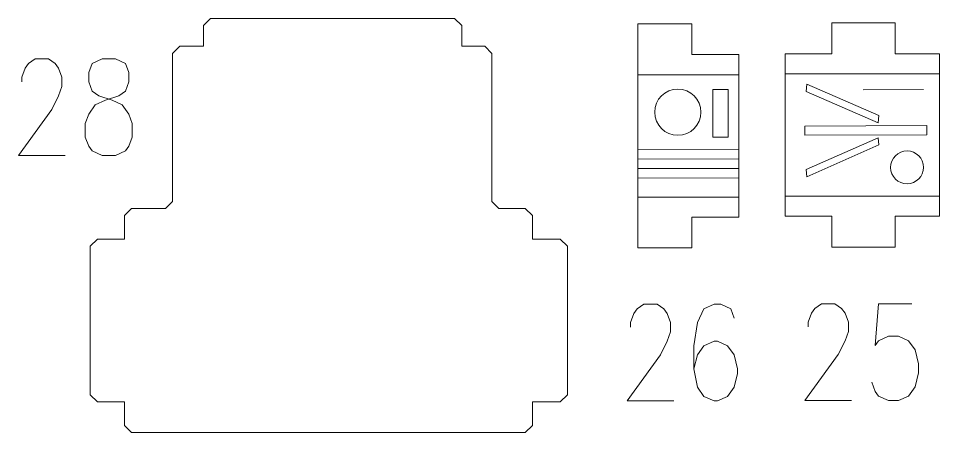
# Model space of a CAD drawing. Header units: inches. Extents: x -7 to 6.8, y -5.2 to 5.1.
# Drawn here: x -7.017 to -3.125, y 3.353 to 5.104 of the extents above; entities that cross this region are included whole.
import ezdxf

# ---------------------------------------------------------------- set-up
doc = ezdxf.new("R2010")
doc.units = ezdxf.units.IN
doc.header["$MEASUREMENT"] = 0
doc.layers.add('Layer 1', color=7, linetype='Continuous')

msp = doc.modelspace()

# ---------------------------------------------------------------- linework, layer by layer
at = {"layer": 'Layer 1', "lineweight": 9}
for points, knots in [([(-5.1437, 5.0409), (-5.1437, 5.0409), (-5.1437, 5.0738), (-5.1437, 5.0738), (-5.1437, 5.0738), (-5.1437, 5.0738), (-5.1737, 5.1038), (-5.1737, 5.1038), (-5.1737, 5.1038), (-5.1737, 5.1038), (-6.2047, 5.1038), (-6.2047, 5.1038), (-6.2047, 5.1038), (-6.2047, 5.1038), (-6.2347, 5.0738), (-6.2347, 5.0738), (-6.2347, 5.0738), (-6.2347, 5.0738), (-6.2347, 5.0409), (-6.2347, 5.0409)], [0, 0, 0, 0, 0.166667, 0.166667, 0.166667, 0.166667, 0.333333, 0.333333, 0.333333, 0.333333, 0.5, 0.5, 0.5, 0.5, 0.666667, 0.666667, 0.666667, 0.666667, 1, 1, 1, 1]), ([(-3.9724, 4.7819), (-3.9724, 4.7819), (-3.9724, 4.9509), (-3.9724, 4.9509), (-3.9724, 4.9509), (-3.9724, 4.9509), (-4.1707, 4.9509), (-4.1707, 4.9509), (-4.1707, 4.9509), (-4.1707, 4.9509), (-4.1707, 5.0809), (-4.1707, 5.0809), (-4.1707, 5.0809), (-4.1707, 5.0809), (-4.4002, 5.0809), (-4.4002, 5.0809), (-4.4002, 5.0809), (-4.4002, 5.0809), (-4.4002, 4.7819), (-4.4002, 4.7819)], [0, 0, 0, 0, 0.166667, 0.166667, 0.166667, 0.166667, 0.333333, 0.333333, 0.333333, 0.333333, 0.5, 0.5, 0.5, 0.5, 0.666667, 0.666667, 0.666667, 0.666667, 1, 1, 1, 1]), ([(-3.1246, 4.7819), (-3.1246, 4.7819), (-3.1246, 4.9547), (-3.1246, 4.9547), (-3.1246, 4.9547), (-3.1246, 4.9547), (-3.3119, 4.9547), (-3.3119, 4.9547), (-3.3119, 4.9547), (-3.3119, 4.9547), (-3.3119, 5.0847), (-3.3119, 5.0847), (-3.3119, 5.0847), (-3.3119, 5.0847), (-3.5794, 5.0847), (-3.5794, 5.0847), (-3.5794, 5.0847), (-3.5794, 5.0847), (-3.5794, 4.9547), (-3.5794, 4.9547), (-3.5794, 4.9547), (-3.5794, 4.9547), (-3.7771, 4.9547), (-3.7771, 4.9547), (-3.7771, 4.9547), (-3.7771, 4.9547), (-3.7771, 4.7819), (-3.7771, 4.7819)], [0, 0, 0, 0, 0.125, 0.125, 0.125, 0.125, 0.25, 0.25, 0.25, 0.25, 0.375, 0.375, 0.375, 0.375, 0.5, 0.5, 0.5, 0.5, 0.625, 0.625, 0.625, 0.625, 0.75, 0.75, 0.75, 0.75, 1, 1, 1, 1]), ([(-6.2347, 5.0188), (-6.2347, 5.0188), (-6.2347, 4.9859), (-6.2347, 4.9859), (-6.2347, 4.9859), (-6.2347, 4.9859), (-6.3352, 4.9859), (-6.3352, 4.9859), (-6.3352, 4.9859), (-6.3352, 4.9859), (-6.3652, 4.9559), (-6.3652, 4.9559), (-6.3652, 4.9559), (-6.3652, 4.9559), (-6.3652, 4.6647), (-6.3652, 4.6647)], [0, 0, 0, 0, 0.2, 0.2, 0.2, 0.2, 0.4, 0.4, 0.4, 0.4, 0.6, 0.6, 0.6, 0.6, 1, 1, 1, 1]), ([(-5.0165, 4.6647), (-5.0165, 4.6647), (-5.0165, 4.9559), (-5.0165, 4.9559), (-5.0165, 4.9559), (-5.0165, 4.9559), (-5.0465, 4.9859), (-5.0465, 4.9859), (-5.0465, 4.9859), (-5.0465, 4.9859), (-5.1437, 4.9859), (-5.1437, 4.9859), (-5.1437, 4.9859), (-5.1437, 4.9859), (-5.1437, 5.0188), (-5.1437, 5.0188)], [0, 0, 0, 0, 0.2, 0.2, 0.2, 0.2, 0.4, 0.4, 0.4, 0.4, 0.6, 0.6, 0.6, 0.6, 1, 1, 1, 1]), ([(-3.7771, 4.7598), (-3.7771, 4.7598), (-3.7771, 4.4855), (-3.7771, 4.4855), (-3.7771, 4.4855), (-3.7771, 4.4855), (-3.7771, 4.4545), (-3.7771, 4.4545)], [0, 0, 0, 0, 0.333333, 0.333333, 0.333333, 0.333333, 1, 1, 1, 1]), ([(-3.1246, 4.4545), (-3.1246, 4.4545), (-3.1246, 4.4855), (-3.1246, 4.4855), (-3.1246, 4.4855), (-3.1246, 4.4855), (-3.1246, 4.7598), (-3.1246, 4.7598)], [0, 0, 0, 0, 0.333333, 0.333333, 0.333333, 0.333333, 1, 1, 1, 1]), ([(-6.3652, 4.6425), (-6.3652, 4.6425), (-6.3652, 4.3305), (-6.3652, 4.3305), (-6.3652, 4.3305), (-6.3652, 4.3305), (-6.3952, 4.3005), (-6.3952, 4.3005), (-6.3952, 4.3005), (-6.3952, 4.3005), (-6.5389, 4.3005), (-6.5389, 4.3005), (-6.5389, 4.3005), (-6.5389, 4.3005), (-6.5689, 4.2705), (-6.5689, 4.2705), (-6.5689, 4.2705), (-6.5689, 4.2705), (-6.5689, 4.1705), (-6.5689, 4.1705), (-6.5689, 4.1705), (-6.5689, 4.1705), (-6.683, 4.1705), (-6.683, 4.1705), (-6.683, 4.1705), (-6.683, 4.1705), (-6.713, 4.1405), (-6.713, 4.1405), (-6.713, 4.1405), (-6.713, 4.1405), (-6.713, 3.9951), (-6.713, 3.9951)], [0, 0, 0, 0, 0.111111, 0.111111, 0.111111, 0.111111, 0.222222, 0.222222, 0.222222, 0.222222, 0.333333, 0.333333, 0.333333, 0.333333, 0.444444, 0.444444, 0.444444, 0.444444, 0.555556, 0.555556, 0.555556, 0.555556, 0.666667, 0.666667, 0.666667, 0.666667, 0.777778, 0.777778, 0.777778, 0.777778, 1, 1, 1, 1]), ([(-4.6973, 3.9951), (-4.6973, 3.9951), (-4.6973, 4.1405), (-4.6973, 4.1405), (-4.6973, 4.1405), (-4.6973, 4.1405), (-4.7273, 4.1705), (-4.7273, 4.1705), (-4.7273, 4.1705), (-4.7273, 4.1705), (-4.845, 4.1705), (-4.845, 4.1705), (-4.845, 4.1705), (-4.845, 4.1705), (-4.845, 4.2705), (-4.845, 4.2705), (-4.845, 4.2705), (-4.845, 4.2705), (-4.875, 4.3005), (-4.875, 4.3005), (-4.875, 4.3005), (-4.875, 4.3005), (-4.9865, 4.3005), (-4.9865, 4.3005), (-4.9865, 4.3005), (-4.9865, 4.3005), (-5.0165, 4.3305), (-5.0165, 4.3305), (-5.0165, 4.3305), (-5.0165, 4.3305), (-5.0165, 4.6425), (-5.0165, 4.6425)], [0, 0, 0, 0, 0.111111, 0.111111, 0.111111, 0.111111, 0.222222, 0.222222, 0.222222, 0.222222, 0.333333, 0.333333, 0.333333, 0.333333, 0.444444, 0.444444, 0.444444, 0.444444, 0.555556, 0.555556, 0.555556, 0.555556, 0.666667, 0.666667, 0.666667, 0.666667, 0.777778, 0.777778, 0.777778, 0.777778, 1, 1, 1, 1]), ([(-4.4002, 4.4324), (-4.4002, 4.4324), (-4.4002, 4.1334), (-4.4002, 4.1334), (-4.4002, 4.1334), (-4.4002, 4.1334), (-4.1707, 4.1334), (-4.1707, 4.1334), (-4.1707, 4.1334), (-4.1707, 4.1334), (-4.1707, 4.2634), (-4.1707, 4.2634), (-4.1707, 4.2634), (-4.1707, 4.2634), (-3.9724, 4.2634), (-3.9724, 4.2634), (-3.9724, 4.2634), (-3.9724, 4.2634), (-3.9724, 4.4324), (-3.9724, 4.4324)], [0, 0, 0, 0, 0.166667, 0.166667, 0.166667, 0.166667, 0.333333, 0.333333, 0.333333, 0.333333, 0.5, 0.5, 0.5, 0.5, 0.666667, 0.666667, 0.666667, 0.666667, 1, 1, 1, 1]), ([(-3.7771, 4.4324), (-3.7771, 4.4324), (-3.7771, 4.2672), (-3.7771, 4.2672), (-3.7771, 4.2672), (-3.7771, 4.2672), (-3.5794, 4.2672), (-3.5794, 4.2672), (-3.5794, 4.2672), (-3.5794, 4.2672), (-3.5794, 4.1372), (-3.5794, 4.1372), (-3.5794, 4.1372), (-3.5794, 4.1372), (-3.3119, 4.1372), (-3.3119, 4.1372), (-3.3119, 4.1372), (-3.3119, 4.1372), (-3.3119, 4.2672), (-3.3119, 4.2672), (-3.3119, 4.2672), (-3.3119, 4.2672), (-3.1246, 4.2672), (-3.1246, 4.2672), (-3.1246, 4.2672), (-3.1246, 4.2672), (-3.1246, 4.4324), (-3.1246, 4.4324)], [0, 0, 0, 0, 0.125, 0.125, 0.125, 0.125, 0.25, 0.25, 0.25, 0.25, 0.375, 0.375, 0.375, 0.375, 0.5, 0.5, 0.5, 0.5, 0.625, 0.625, 0.625, 0.625, 0.75, 0.75, 0.75, 0.75, 1, 1, 1, 1]), ([(-6.713, 3.6455), (-6.713, 3.6455), (-6.713, 3.513), (-6.713, 3.513), (-6.713, 3.513), (-6.713, 3.513), (-6.683, 3.483), (-6.683, 3.483), (-6.683, 3.483), (-6.683, 3.483), (-6.5689, 3.483), (-6.5689, 3.483), (-6.5689, 3.483), (-6.5689, 3.483), (-6.5689, 3.383), (-6.5689, 3.383), (-6.5689, 3.383), (-6.5689, 3.383), (-6.5389, 3.353), (-6.5389, 3.353), (-6.5389, 3.353), (-6.5389, 3.353), (-4.875, 3.353), (-4.875, 3.353), (-4.875, 3.353), (-4.875, 3.353), (-4.845, 3.383), (-4.845, 3.383), (-4.845, 3.383), (-4.845, 3.383), (-4.845, 3.483), (-4.845, 3.483), (-4.845, 3.483), (-4.845, 3.483), (-4.7273, 3.483), (-4.7273, 3.483), (-4.7273, 3.483), (-4.7273, 3.483), (-4.6973, 3.513), (-4.6973, 3.513), (-4.6973, 3.513), (-4.6973, 3.513), (-4.6973, 3.6455), (-4.6973, 3.6455)], [0, 0, 0, 0, 0.083333, 0.083333, 0.083333, 0.083333, 0.166667, 0.166667, 0.166667, 0.166667, 0.25, 0.25, 0.25, 0.25, 0.333333, 0.333333, 0.333333, 0.333333, 0.416667, 0.416667, 0.416667, 0.416667, 0.5, 0.5, 0.5, 0.5, 0.583333, 0.583333, 0.583333, 0.583333, 0.666667, 0.666667, 0.666667, 0.666667, 0.75, 0.75, 0.75, 0.75, 0.833333, 0.833333, 0.833333, 0.833333, 1, 1, 1, 1])]:
    msp.add_open_spline(points, degree=3, knots=knots, dxfattribs=at)
at = {"layer": 'Layer 1', "color": 1, "lineweight": 9}
for points in [[(-6.2347, 5.0188), (-6.2347, 5.0188), (-6.2347, 5.0409), (-6.2347, 5.0409)], [(-5.1437, 5.0188), (-5.1437, 5.0188), (-5.1437, 5.0409), (-5.1437, 5.0409)], [(-3.971, 4.8654), (-3.971, 4.8654), (-4.4002, 4.8654), (-4.4002, 4.8654)], [(-3.1246, 4.8692), (-3.1246, 4.8692), (-3.7771, 4.8692), (-3.7771, 4.8692)], [(-4.4002, 4.7598), (-4.4002, 4.7598), (-4.4002, 4.7819), (-4.4002, 4.7819)], [(-3.9724, 4.7598), (-3.9724, 4.7598), (-3.9724, 4.7819), (-3.9724, 4.7819)], [(-3.7771, 4.7598), (-3.7771, 4.7598), (-3.7771, 4.7819), (-3.7771, 4.7819)], [(-3.1246, 4.7598), (-3.1246, 4.7598), (-3.1246, 4.7819), (-3.1246, 4.7819)], [(-6.3652, 4.6425), (-6.3652, 4.6425), (-6.3652, 4.6647), (-6.3652, 4.6647)], [(-5.0165, 4.6425), (-5.0165, 4.6425), (-5.0165, 4.6647), (-5.0165, 4.6647)], [(-4.4002, 4.4324), (-4.4002, 4.4324), (-4.4002, 4.4545), (-4.4002, 4.4545)], [(-3.9724, 4.4324), (-3.9724, 4.4324), (-3.9724, 4.4545), (-3.9724, 4.4545)], [(-3.7771, 4.4324), (-3.7771, 4.4324), (-3.7771, 4.4545), (-3.7771, 4.4545)], [(-3.1246, 4.4324), (-3.1246, 4.4324), (-3.1246, 4.4545), (-3.1246, 4.4545)], [(-3.971, 4.3485), (-3.971, 4.3485), (-4.4002, 4.3485), (-4.4002, 4.3485)], [(-3.1246, 4.3523), (-3.1246, 4.3523), (-3.7771, 4.3523), (-3.7771, 4.3523)], [(-6.713, 3.9729), (-6.713, 3.9729), (-6.713, 3.9951), (-6.713, 3.9951)], [(-4.6973, 3.9729), (-4.6973, 3.9729), (-4.6973, 3.9951), (-4.6973, 3.9951)], [(-6.713, 3.6455), (-6.713, 3.6455), (-6.713, 3.6676), (-6.713, 3.6676)], [(-4.6973, 3.6455), (-4.6973, 3.6455), (-4.6973, 3.6676), (-4.6973, 3.6676)]]:
    msp.add_open_spline(points, degree=3, dxfattribs=at)
for points, knots in [([(-7.0026, 4.8355), (-7.0026, 4.8355), (-7.0026, 4.8554), (-7.0026, 4.8554), (-7.0026, 4.8554), (-7.0026, 4.8554), (-6.9886, 4.8939), (-6.9886, 4.8939), (-6.9886, 4.8939), (-6.9886, 4.8939), (-6.9742, 4.9138), (-6.9742, 4.9138), (-6.9742, 4.9138), (-6.9742, 4.9138), (-6.9462, 4.9331), (-6.9462, 4.9331), (-6.9462, 4.9331), (-6.9462, 4.9331), (-6.8893, 4.9331), (-6.8893, 4.9331), (-6.8893, 4.9331), (-6.8893, 4.9331), (-6.8613, 4.9138), (-6.8613, 4.9138), (-6.8613, 4.9138), (-6.8613, 4.9138), (-6.8469, 4.8939), (-6.8469, 4.8939), (-6.8469, 4.8939), (-6.8469, 4.8939), (-6.8329, 4.8554), (-6.8329, 4.8554), (-6.8329, 4.8554), (-6.8329, 4.8554), (-6.8329, 4.8162), (-6.8329, 4.8162), (-6.8329, 4.8162), (-6.8329, 4.8162), (-6.8469, 4.7771), (-6.8469, 4.7771), (-6.8469, 4.7771), (-6.8469, 4.7771), (-6.8753, 4.7186), (-6.8753, 4.7186), (-6.8753, 4.7186), (-6.8753, 4.7186), (-7.0166, 4.524), (-7.0166, 4.524), (-7.0166, 4.524), (-7.0166, 4.524), (-6.8189, 4.524), (-6.8189, 4.524)], [0, 0, 0, 0, 0.071429, 0.071429, 0.071429, 0.071429, 0.142857, 0.142857, 0.142857, 0.142857, 0.214286, 0.214286, 0.214286, 0.214286, 0.285714, 0.285714, 0.285714, 0.285714, 0.357143, 0.357143, 0.357143, 0.357143, 0.428571, 0.428571, 0.428571, 0.428571, 0.5, 0.5, 0.5, 0.5, 0.571429, 0.571429, 0.571429, 0.571429, 0.642857, 0.642857, 0.642857, 0.642857, 0.714286, 0.714286, 0.714286, 0.714286, 0.785714, 0.785714, 0.785714, 0.785714, 0.857143, 0.857143, 0.857143, 0.857143, 1, 1, 1, 1]), ([(-6.6633, 4.9331), (-6.6633, 4.9331), (-6.7057, 4.9138), (-6.7057, 4.9138), (-6.7057, 4.9138), (-6.7057, 4.9138), (-6.7197, 4.8747), (-6.7197, 4.8747), (-6.7197, 4.8747), (-6.7197, 4.8747), (-6.7197, 4.8355), (-6.7197, 4.8355), (-6.7197, 4.8355), (-6.7197, 4.8355), (-6.7057, 4.7969), (-6.7057, 4.7969), (-6.7057, 4.7969), (-6.7057, 4.7969), (-6.6773, 4.7771), (-6.6773, 4.7771), (-6.6773, 4.7771), (-6.6773, 4.7771), (-6.6209, 4.7578), (-6.6209, 4.7578), (-6.6209, 4.7578), (-6.6209, 4.7578), (-6.5784, 4.7385), (-6.5784, 4.7385), (-6.5784, 4.7385), (-6.5784, 4.7385), (-6.55, 4.6993), (-6.55, 4.6993), (-6.55, 4.6993), (-6.55, 4.6993), (-6.536, 4.6602), (-6.536, 4.6602), (-6.536, 4.6602), (-6.536, 4.6602), (-6.536, 4.6017), (-6.536, 4.6017), (-6.536, 4.6017), (-6.536, 4.6017), (-6.55, 4.5631), (-6.55, 4.5631), (-6.55, 4.5631), (-6.55, 4.5631), (-6.5644, 4.5433), (-6.5644, 4.5433), (-6.5644, 4.5433), (-6.5644, 4.5433), (-6.6069, 4.524), (-6.6069, 4.524), (-6.6069, 4.524), (-6.6069, 4.524), (-6.6633, 4.524), (-6.6633, 4.524), (-6.6633, 4.524), (-6.6633, 4.524), (-6.7057, 4.5433), (-6.7057, 4.5433), (-6.7057, 4.5433), (-6.7057, 4.5433), (-6.7197, 4.5631), (-6.7197, 4.5631), (-6.7197, 4.5631), (-6.7197, 4.5631), (-6.7341, 4.6017), (-6.7341, 4.6017), (-6.7341, 4.6017), (-6.7341, 4.6017), (-6.7341, 4.6602), (-6.7341, 4.6602), (-6.7341, 4.6602), (-6.7341, 4.6602), (-6.7197, 4.6993), (-6.7197, 4.6993), (-6.7197, 4.6993), (-6.7197, 4.6993), (-6.6917, 4.7385), (-6.6917, 4.7385), (-6.6917, 4.7385), (-6.6917, 4.7385), (-6.6493, 4.7578), (-6.6493, 4.7578), (-6.6493, 4.7578), (-6.6493, 4.7578), (-6.5924, 4.7771), (-6.5924, 4.7771), (-6.5924, 4.7771), (-6.5924, 4.7771), (-6.5644, 4.7969), (-6.5644, 4.7969), (-6.5644, 4.7969), (-6.5644, 4.7969), (-6.55, 4.8355), (-6.55, 4.8355), (-6.55, 4.8355), (-6.55, 4.8355), (-6.55, 4.8747), (-6.55, 4.8747), (-6.55, 4.8747), (-6.55, 4.8747), (-6.5644, 4.9138), (-6.5644, 4.9138), (-6.5644, 4.9138), (-6.5644, 4.9138), (-6.6069, 4.9331), (-6.6069, 4.9331), (-6.6069, 4.9331), (-6.6069, 4.9331), (-6.6633, 4.9331), (-6.6633, 4.9331)], [0, 0, 0, 0, 0.034483, 0.034483, 0.034483, 0.034483, 0.068966, 0.068966, 0.068966, 0.068966, 0.103448, 0.103448, 0.103448, 0.103448, 0.137931, 0.137931, 0.137931, 0.137931, 0.172414, 0.172414, 0.172414, 0.172414, 0.206897, 0.206897, 0.206897, 0.206897, 0.241379, 0.241379, 0.241379, 0.241379, 0.275862, 0.275862, 0.275862, 0.275862, 0.310345, 0.310345, 0.310345, 0.310345, 0.344828, 0.344828, 0.344828, 0.344828, 0.37931, 0.37931, 0.37931, 0.37931, 0.413793, 0.413793, 0.413793, 0.413793, 0.448276, 0.448276, 0.448276, 0.448276, 0.482759, 0.482759, 0.482759, 0.482759, 0.517241, 0.517241, 0.517241, 0.517241, 0.551724, 0.551724, 0.551724, 0.551724, 0.586207, 0.586207, 0.586207, 0.586207, 0.62069, 0.62069, 0.62069, 0.62069, 0.655172, 0.655172, 0.655172, 0.655172, 0.689655, 0.689655, 0.689655, 0.689655, 0.724138, 0.724138, 0.724138, 0.724138, 0.758621, 0.758621, 0.758621, 0.758621, 0.793103, 0.793103, 0.793103, 0.793103, 0.827586, 0.827586, 0.827586, 0.827586, 0.862069, 0.862069, 0.862069, 0.862069, 0.896552, 0.896552, 0.896552, 0.896552, 0.931034, 0.931034, 0.931034, 0.931034, 1, 1, 1, 1]), ([(-4.0177, 4.6023), (-4.0177, 4.6023), (-4.082, 4.602), (-4.082, 4.602), (-4.082, 4.602), (-4.082, 4.602), (-4.0822, 4.8034), (-4.0822, 4.8034), (-4.0822, 4.8034), (-4.0822, 4.8034), (-4.0178, 4.8036), (-4.0178, 4.8036), (-4.0178, 4.8036), (-4.0178, 4.8036), (-4.0177, 4.6023), (-4.0177, 4.6023)], [0, 0, 0, 0, 0.2, 0.2, 0.2, 0.2, 0.4, 0.4, 0.4, 0.4, 0.6, 0.6, 0.6, 0.6, 1, 1, 1, 1]), ([(-3.3807, 4.6931), (-3.3807, 4.6931), (-3.6861, 4.8256), (-3.6861, 4.8256), (-3.6861, 4.8256), (-3.6861, 4.8256), (-3.6889, 4.7951), (-3.6889, 4.7951), (-3.6889, 4.7951), (-3.6889, 4.7951), (-3.3836, 4.6627), (-3.3836, 4.6627), (-3.3836, 4.6627), (-3.3836, 4.6627), (-3.3807, 4.6931), (-3.3807, 4.6931)], [0, 0, 0, 0, 0.2, 0.2, 0.2, 0.2, 0.4, 0.4, 0.4, 0.4, 0.6, 0.6, 0.6, 0.6, 1, 1, 1, 1]), ([(-3.1785, 4.6122), (-3.1785, 4.6122), (-3.6941, 4.6103), (-3.6941, 4.6103), (-3.6941, 4.6103), (-3.6941, 4.6103), (-3.6941, 4.6485), (-3.6941, 4.6485), (-3.6941, 4.6485), (-3.6941, 4.6485), (-3.1785, 4.6504), (-3.1785, 4.6504), (-3.1785, 4.6504), (-3.1785, 4.6504), (-3.1785, 4.6122), (-3.1785, 4.6122)], [0, 0, 0, 0, 0.2, 0.2, 0.2, 0.2, 0.4, 0.4, 0.4, 0.4, 0.6, 0.6, 0.6, 0.6, 1, 1, 1, 1]), ([(-3.3806, 4.569), (-3.3806, 4.569), (-3.6861, 4.4344), (-3.6861, 4.4344), (-3.6861, 4.4344), (-3.6861, 4.4344), (-3.6889, 4.4649), (-3.6889, 4.4649), (-3.6889, 4.4649), (-3.6889, 4.4649), (-3.3835, 4.5995), (-3.3835, 4.5995), (-3.3835, 4.5995), (-3.3835, 4.5995), (-3.3806, 4.569), (-3.3806, 4.569)], [0, 0, 0, 0, 0.2, 0.2, 0.2, 0.2, 0.4, 0.4, 0.4, 0.4, 0.6, 0.6, 0.6, 0.6, 1, 1, 1, 1]), ([(-4.431, 3.798), (-4.431, 3.798), (-4.431, 3.8179), (-4.431, 3.8179), (-4.431, 3.8179), (-4.431, 3.8179), (-4.417, 3.8564), (-4.417, 3.8564), (-4.417, 3.8564), (-4.417, 3.8564), (-4.4026, 3.8763), (-4.4026, 3.8763), (-4.4026, 3.8763), (-4.4026, 3.8763), (-4.3746, 3.8956), (-4.3746, 3.8956), (-4.3746, 3.8956), (-4.3746, 3.8956), (-4.3177, 3.8956), (-4.3177, 3.8956), (-4.3177, 3.8956), (-4.3177, 3.8956), (-4.2897, 3.8763), (-4.2897, 3.8763), (-4.2897, 3.8763), (-4.2897, 3.8763), (-4.2753, 3.8564), (-4.2753, 3.8564), (-4.2753, 3.8564), (-4.2753, 3.8564), (-4.2613, 3.8179), (-4.2613, 3.8179), (-4.2613, 3.8179), (-4.2613, 3.8179), (-4.2613, 3.7787), (-4.2613, 3.7787), (-4.2613, 3.7787), (-4.2613, 3.7787), (-4.2753, 3.7396), (-4.2753, 3.7396), (-4.2753, 3.7396), (-4.2753, 3.7396), (-4.3037, 3.6811), (-4.3037, 3.6811), (-4.3037, 3.6811), (-4.3037, 3.6811), (-4.445, 3.4865), (-4.445, 3.4865), (-4.445, 3.4865), (-4.445, 3.4865), (-4.2473, 3.4865), (-4.2473, 3.4865)], [0, 0, 0, 0, 0.071429, 0.071429, 0.071429, 0.071429, 0.142857, 0.142857, 0.142857, 0.142857, 0.214286, 0.214286, 0.214286, 0.214286, 0.285714, 0.285714, 0.285714, 0.285714, 0.357143, 0.357143, 0.357143, 0.357143, 0.428571, 0.428571, 0.428571, 0.428571, 0.5, 0.5, 0.5, 0.5, 0.571429, 0.571429, 0.571429, 0.571429, 0.642857, 0.642857, 0.642857, 0.642857, 0.714286, 0.714286, 0.714286, 0.714286, 0.785714, 0.785714, 0.785714, 0.785714, 0.857143, 0.857143, 0.857143, 0.857143, 1, 1, 1, 1]), ([(-3.9928, 3.8372), (-3.9928, 3.8372), (-4.0068, 3.8763), (-4.0068, 3.8763), (-4.0068, 3.8763), (-4.0068, 3.8763), (-4.0492, 3.8956), (-4.0492, 3.8956), (-4.0492, 3.8956), (-4.0492, 3.8956), (-4.0777, 3.8956), (-4.0777, 3.8956), (-4.0777, 3.8956), (-4.0777, 3.8956), (-4.1201, 3.8763), (-4.1201, 3.8763), (-4.1201, 3.8763), (-4.1201, 3.8763), (-4.1481, 3.8179), (-4.1481, 3.8179), (-4.1481, 3.8179), (-4.1481, 3.8179), (-4.1625, 3.7203), (-4.1625, 3.7203), (-4.1625, 3.7203), (-4.1625, 3.7203), (-4.1625, 3.6227), (-4.1625, 3.6227), (-4.1625, 3.6227), (-4.1625, 3.6227), (-4.1481, 3.5449), (-4.1481, 3.5449), (-4.1481, 3.5449), (-4.1481, 3.5449), (-4.1201, 3.5058), (-4.1201, 3.5058), (-4.1201, 3.5058), (-4.1201, 3.5058), (-4.0777, 3.4865), (-4.0777, 3.4865), (-4.0777, 3.4865), (-4.0777, 3.4865), (-4.0632, 3.4865), (-4.0632, 3.4865), (-4.0632, 3.4865), (-4.0632, 3.4865), (-4.0208, 3.5058), (-4.0208, 3.5058), (-4.0208, 3.5058), (-4.0208, 3.5058), (-3.9928, 3.5449), (-3.9928, 3.5449), (-3.9928, 3.5449), (-3.9928, 3.5449), (-3.9784, 3.6034), (-3.9784, 3.6034), (-3.9784, 3.6034), (-3.9784, 3.6034), (-3.9784, 3.6227), (-3.9784, 3.6227), (-3.9784, 3.6227), (-3.9784, 3.6227), (-3.9928, 3.6811), (-3.9928, 3.6811), (-3.9928, 3.6811), (-3.9928, 3.6811), (-4.0208, 3.7203), (-4.0208, 3.7203), (-4.0208, 3.7203), (-4.0208, 3.7203), (-4.0632, 3.7396), (-4.0632, 3.7396), (-4.0632, 3.7396), (-4.0632, 3.7396), (-4.0777, 3.7396), (-4.0777, 3.7396), (-4.0777, 3.7396), (-4.0777, 3.7396), (-4.1201, 3.7203), (-4.1201, 3.7203), (-4.1201, 3.7203), (-4.1201, 3.7203), (-4.1481, 3.6811), (-4.1481, 3.6811), (-4.1481, 3.6811), (-4.1481, 3.6811), (-4.1625, 3.6227), (-4.1625, 3.6227)], [0, 0, 0, 0, 0.043478, 0.043478, 0.043478, 0.043478, 0.086957, 0.086957, 0.086957, 0.086957, 0.130435, 0.130435, 0.130435, 0.130435, 0.173913, 0.173913, 0.173913, 0.173913, 0.217391, 0.217391, 0.217391, 0.217391, 0.26087, 0.26087, 0.26087, 0.26087, 0.304348, 0.304348, 0.304348, 0.304348, 0.347826, 0.347826, 0.347826, 0.347826, 0.391304, 0.391304, 0.391304, 0.391304, 0.434783, 0.434783, 0.434783, 0.434783, 0.478261, 0.478261, 0.478261, 0.478261, 0.521739, 0.521739, 0.521739, 0.521739, 0.565217, 0.565217, 0.565217, 0.565217, 0.608696, 0.608696, 0.608696, 0.608696, 0.652174, 0.652174, 0.652174, 0.652174, 0.695652, 0.695652, 0.695652, 0.695652, 0.73913, 0.73913, 0.73913, 0.73913, 0.782609, 0.782609, 0.782609, 0.782609, 0.826087, 0.826087, 0.826087, 0.826087, 0.869565, 0.869565, 0.869565, 0.869565, 0.913043, 0.913043, 0.913043, 0.913043, 1, 1, 1, 1]), ([(-3.6798, 3.7996), (-3.6798, 3.7996), (-3.6798, 3.8194), (-3.6798, 3.8194), (-3.6798, 3.8194), (-3.6798, 3.8194), (-3.6658, 3.858), (-3.6658, 3.858), (-3.6658, 3.858), (-3.6658, 3.858), (-3.6514, 3.8779), (-3.6514, 3.8779), (-3.6514, 3.8779), (-3.6514, 3.8779), (-3.6234, 3.8972), (-3.6234, 3.8972), (-3.6234, 3.8972), (-3.6234, 3.8972), (-3.5665, 3.8972), (-3.5665, 3.8972), (-3.5665, 3.8972), (-3.5665, 3.8972), (-3.5385, 3.8779), (-3.5385, 3.8779), (-3.5385, 3.8779), (-3.5385, 3.8779), (-3.5241, 3.858), (-3.5241, 3.858), (-3.5241, 3.858), (-3.5241, 3.858), (-3.5101, 3.8194), (-3.5101, 3.8194), (-3.5101, 3.8194), (-3.5101, 3.8194), (-3.5101, 3.7803), (-3.5101, 3.7803), (-3.5101, 3.7803), (-3.5101, 3.7803), (-3.5241, 3.7411), (-3.5241, 3.7411), (-3.5241, 3.7411), (-3.5241, 3.7411), (-3.5525, 3.6827), (-3.5525, 3.6827), (-3.5525, 3.6827), (-3.5525, 3.6827), (-3.6938, 3.4881), (-3.6938, 3.4881), (-3.6938, 3.4881), (-3.6938, 3.4881), (-3.4961, 3.4881), (-3.4961, 3.4881)], [0, 0, 0, 0, 0.071429, 0.071429, 0.071429, 0.071429, 0.142857, 0.142857, 0.142857, 0.142857, 0.214286, 0.214286, 0.214286, 0.214286, 0.285714, 0.285714, 0.285714, 0.285714, 0.357143, 0.357143, 0.357143, 0.357143, 0.428571, 0.428571, 0.428571, 0.428571, 0.5, 0.5, 0.5, 0.5, 0.571429, 0.571429, 0.571429, 0.571429, 0.642857, 0.642857, 0.642857, 0.642857, 0.714286, 0.714286, 0.714286, 0.714286, 0.785714, 0.785714, 0.785714, 0.785714, 0.857143, 0.857143, 0.857143, 0.857143, 1, 1, 1, 1]), ([(-3.2416, 3.8972), (-3.2416, 3.8972), (-3.3829, 3.8972), (-3.3829, 3.8972), (-3.3829, 3.8972), (-3.3829, 3.8972), (-3.3969, 3.7218), (-3.3969, 3.7218), (-3.3969, 3.7218), (-3.3969, 3.7218), (-3.3829, 3.7411), (-3.3829, 3.7411), (-3.3829, 3.7411), (-3.3829, 3.7411), (-3.3405, 3.761), (-3.3405, 3.761), (-3.3405, 3.761), (-3.3405, 3.761), (-3.2981, 3.761), (-3.2981, 3.761), (-3.2981, 3.761), (-3.2981, 3.761), (-3.2556, 3.7411), (-3.2556, 3.7411), (-3.2556, 3.7411), (-3.2556, 3.7411), (-3.2272, 3.7026), (-3.2272, 3.7026), (-3.2272, 3.7026), (-3.2272, 3.7026), (-3.2132, 3.6441), (-3.2132, 3.6441), (-3.2132, 3.6441), (-3.2132, 3.6441), (-3.2132, 3.605), (-3.2132, 3.605), (-3.2132, 3.605), (-3.2132, 3.605), (-3.2272, 3.5465), (-3.2272, 3.5465), (-3.2272, 3.5465), (-3.2272, 3.5465), (-3.2556, 3.5074), (-3.2556, 3.5074), (-3.2556, 3.5074), (-3.2556, 3.5074), (-3.2981, 3.4881), (-3.2981, 3.4881), (-3.2981, 3.4881), (-3.2981, 3.4881), (-3.3405, 3.4881), (-3.3405, 3.4881), (-3.3405, 3.4881), (-3.3405, 3.4881), (-3.3829, 3.5074), (-3.3829, 3.5074), (-3.3829, 3.5074), (-3.3829, 3.5074), (-3.3969, 3.5272), (-3.3969, 3.5272), (-3.3969, 3.5272), (-3.3969, 3.5272), (-3.4113, 3.5658), (-3.4113, 3.5658)], [0, 0, 0, 0, 0.058824, 0.058824, 0.058824, 0.058824, 0.117647, 0.117647, 0.117647, 0.117647, 0.176471, 0.176471, 0.176471, 0.176471, 0.235294, 0.235294, 0.235294, 0.235294, 0.294118, 0.294118, 0.294118, 0.294118, 0.352941, 0.352941, 0.352941, 0.352941, 0.411765, 0.411765, 0.411765, 0.411765, 0.470588, 0.470588, 0.470588, 0.470588, 0.529412, 0.529412, 0.529412, 0.529412, 0.588235, 0.588235, 0.588235, 0.588235, 0.647059, 0.647059, 0.647059, 0.647059, 0.705882, 0.705882, 0.705882, 0.705882, 0.764706, 0.764706, 0.764706, 0.764706, 0.823529, 0.823529, 0.823529, 0.823529, 0.882353, 0.882353, 0.882353, 0.882353, 1, 1, 1, 1])]:
    msp.add_open_spline(points, degree=3, knots=knots, dxfattribs=at)
at = {"layer": 'Layer 1', "color": 5, "lineweight": 9}
for points in [[(-4.2305, 4.6097), (-4.1765, 4.6097), (-4.1329, 4.6535), (-4.133, 4.7074), (-4.133, 4.7074), (-4.1331, 4.7613), (-4.1769, 4.805), (-4.2308, 4.8049), (-4.2308, 4.8049), (-4.2847, 4.8048), (-4.3283, 4.761), (-4.3282, 4.7071), (-4.3282, 4.7071), (-4.3281, 4.6532), (-4.2844, 4.6096), (-4.2305, 4.6097)], [(-3.2618, 4.4047), (-3.2234, 4.4047), (-3.1924, 4.4359), (-3.1924, 4.4742), (-3.1924, 4.4742), (-3.1925, 4.5126), (-3.2236, 4.5436), (-3.262, 4.5435), (-3.262, 4.5435), (-3.3003, 4.5435), (-3.3314, 4.5123), (-3.3313, 4.474), (-3.3313, 4.474), (-3.3313, 4.4356), (-3.3001, 4.4046), (-3.2618, 4.4047)]]:
    msp.add_open_spline(points, degree=3, knots=[0, 0, 0, 0, 0.2, 0.2, 0.2, 0.2, 0.4, 0.4, 0.4, 0.4, 0.6, 0.6, 0.6, 0.6, 1, 1, 1, 1], dxfattribs=at)
for points in [[(-3.1932, 4.8031), (-3.1932, 4.8031), (-3.4476, 4.8025), (-3.4476, 4.8025)], [(-3.9737, 4.5498), (-3.9737, 4.5498), (-4.4002, 4.5489), (-4.4002, 4.5489)], [(-3.9737, 4.5098), (-3.9737, 4.5098), (-4.4001, 4.5089), (-4.4001, 4.5089)], [(-3.9736, 4.4698), (-3.9736, 4.4698), (-4.4001, 4.4689), (-4.4001, 4.4689)], [(-3.9736, 4.4298), (-3.9736, 4.4298), (-4.4, 4.4289), (-4.4, 4.4289)]]:
    msp.add_open_spline(points, degree=3, dxfattribs=at)
at = {"layer": 'Layer 1', "lineweight": 9}
for points in [[(-4.4002, 4.7598), (-4.4002, 4.7598), (-4.4002, 4.4545), (-4.4002, 4.4545)], [(-3.9724, 4.4545), (-3.9724, 4.4545), (-3.9724, 4.7598), (-3.9724, 4.7598)], [(-6.713, 3.9729), (-6.713, 3.9729), (-6.713, 3.6676), (-6.713, 3.6676)], [(-4.6973, 3.6676), (-4.6973, 3.6676), (-4.6973, 3.9729), (-4.6973, 3.9729)]]:
    msp.add_open_spline(points, degree=3, dxfattribs=at)

doc.saveas('drawing.dxf')
